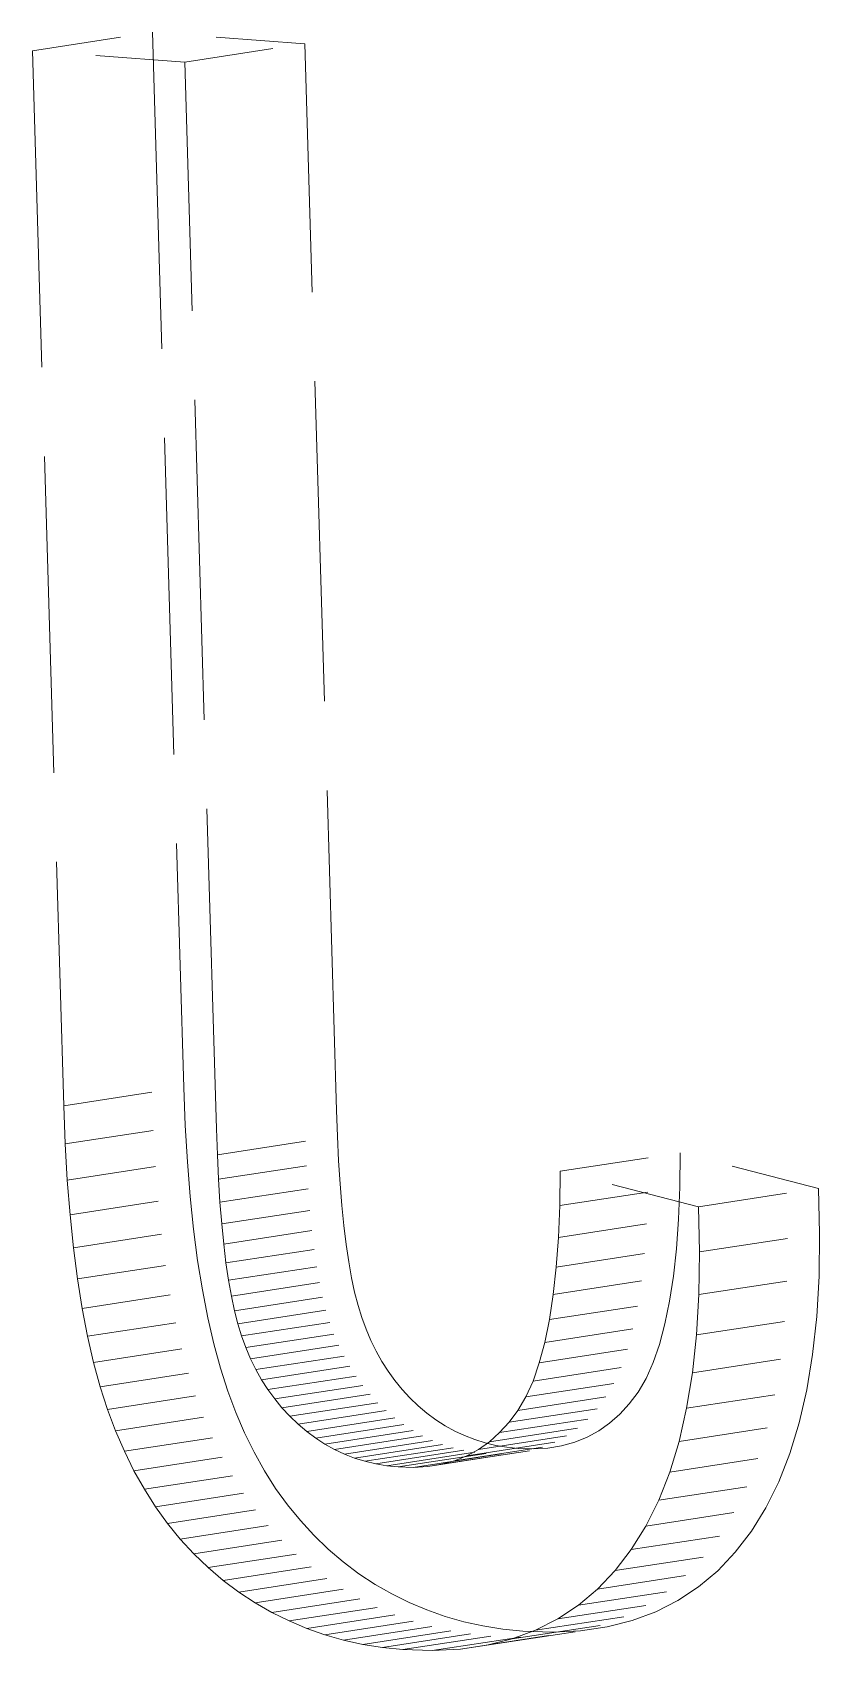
# Model space of a CAD drawing. Extents: x 23 to 417, y 3 to 294.
# Drawn here: x 355.702 to 356.585, y 118.802 to 120.618 of the extents above; entities that cross this region are included whole.
import ezdxf

# ---------------------------------------------------------------- set-up
doc = ezdxf.new("R2010")
doc.units = 0
doc.linetypes.add('DASHED', pattern=[15, 12, -3])
doc.layers.get('0').update_dxf_attribs({"lineweight": 13})

# ---------------------------------------------------------------- blocks, each defined once
blk = doc.blocks.new('BLOCK3535')
at = {"color": 7, "linetype": 'DASHED', "lineweight": 13, "ltscale": 0.006819}
for p, q in [((6.873, -23.4649), (7.1426, -23.4235)), ((7.2149, -23.4904), (7.4845, -23.449)), ((6.9431, -25.8335), (7.2127, -25.7921)), ((6.9464, -25.9189), (7.216, -25.8775)), ((7.2879, -25.9432), (7.5574, -25.9018)), ((8.0571, -25.9804), (8.3266, -25.939)), ((6.9512, -26.0004), (7.2207, -25.959)), ((7.2905, -25.9982), (7.5601, -25.9568)), ((7.2938, -26.05), (7.5634, -26.0085)), ((6.9574, -26.0781), (7.227, -26.0367)), ((8.056, -26.0573), (8.3256, -26.0159)), ((8.3672, -26.0602), (8.6368, -26.0188)), ((7.2977, -26.0985), (7.5673, -26.0571)), ((6.9651, -26.152), (7.2346, -26.1106)), ((7.3022, -26.1439), (7.5718, -26.1025)), ((8.0531, -26.129), (8.3227, -26.0876)), ((8.3697, -26.1615), (8.6393, -26.1201)), ((7.3073, -26.186), (7.5769, -26.1446)), ((8.0483, -26.1956), (8.3179, -26.1542)), ((6.9742, -26.2221), (7.2437, -26.1807)), ((7.3131, -26.225), (7.5827, -26.1836)), ((7.3194, -26.2608), (7.589, -26.2194)), ((8.0416, -26.2571), (8.3112, -26.2156)), ((8.3683, -26.2573), (8.6379, -26.2159)), ((6.9847, -26.2883), (7.2543, -26.2469)), ((7.3264, -26.2934), (7.5959, -26.252)), ((7.3339, -26.3228), (7.6035, -26.2814)), ((8.0331, -26.3133), (8.3027, -26.2719)), ((6.9968, -26.3507), (7.2663, -26.3093)), ((7.3423, -26.35), (7.6119, -26.3086)), ((7.3519, -26.3763), (7.6215, -26.3348)), ((8.0227, -26.3645), (8.2922, -26.323)), ((8.3631, -26.3478), (8.6326, -26.3064)), ((7.0102, -26.4094), (7.2798, -26.3679)), ((7.3626, -26.4014), (7.6321, -26.36)), ((8.0103, -26.4104), (8.2799, -26.369)), ((7.3744, -26.4255), (7.644, -26.3841)), ((7.3873, -26.4486), (7.6569, -26.4072)), ((7.9962, -26.4513), (8.2657, -26.4098)), ((8.3539, -26.4329), (8.6235, -26.3914)), ((7.0252, -26.4641), (7.2947, -26.4227)), ((7.4014, -26.4706), (7.671, -26.4292)), ((7.9801, -26.4869), (8.2497, -26.4455)), ((7.0415, -26.5151), (7.3111, -26.4737)), ((7.4166, -26.4916), (7.6862, -26.4502)), ((7.4329, -26.5115), (7.7025, -26.4701)), ((7.9622, -26.5174), (8.2318, -26.476)), ((8.3408, -26.5125), (8.6104, -26.4711)), ((7.4504, -26.5303), (7.7199, -26.4889)), ((7.469, -26.5481), (7.7385, -26.5067)), ((7.9425, -26.5438), (8.2121, -26.5024)), ((7.0595, -26.5631), (7.3291, -26.5217)), ((7.4884, -26.5646), (7.758, -26.5232)), ((7.5086, -26.5796), (7.7781, -26.5382)), ((7.5294, -26.593), (7.7989, -26.5516)), ((7.8984, -26.5875), (8.168, -26.5461)), ((7.9212, -26.5672), (8.1908, -26.5258)), ((8.3238, -26.5867), (8.5934, -26.5453)), ((7.0793, -26.609), (7.3489, -26.5675)), ((7.5508, -26.6049), (7.8204, -26.5635)), ((7.5729, -26.6153), (7.8425, -26.5739)), ((7.5957, -26.6241), (7.8653, -26.5827)), ((7.6191, -26.6314), (7.8887, -26.59)), ((7.8201, -26.6301), (8.0897, -26.5886)), ((7.8478, -26.6189), (8.1174, -26.5775)), ((7.8739, -26.6047), (8.1435, -26.5633)), ((7.1008, -26.6527), (7.3704, -26.6113)), ((7.6432, -26.6372), (7.9128, -26.5958)), ((7.668, -26.6414), (7.9375, -26.6)), ((7.6934, -26.6441), (7.9629, -26.6027)), ((7.7275, -26.6452), (7.997, -26.6037)), ((7.76, -26.6432), (8.0295, -26.6018)), ((7.7908, -26.6381), (8.0604, -26.5967)), ((8.3029, -26.6556), (8.5725, -26.6142)), ((7.1241, -26.6942), (7.3936, -26.6528)), ((7.1491, -26.7337), (7.4187, -26.6923)), ((8.2781, -26.719), (8.5477, -26.6776)), ((7.1759, -26.771), (7.4455, -26.7296)), ((8.2494, -26.7771), (8.5189, -26.7357)), ((7.2045, -26.8061), (7.4741, -26.7647)), ((7.2349, -26.8391), (7.5044, -26.7977)), ((8.2167, -26.8297), (8.4863, -26.7883)), ((7.267, -26.87), (7.5365, -26.8286)), ((8.1805, -26.8769), (8.4501, -26.8355)), ((7.3008, -26.8988), (7.5704, -26.8573)), ((8.1409, -26.9186), (8.4105, -26.8772)), ((7.3362, -26.9252), (7.6057, -26.8838)), ((7.3726, -26.9492), (7.6422, -26.9078)), ((8.098, -26.9548), (8.3676, -26.9134)), ((7.4101, -26.9708), (7.6797, -26.9294)), ((7.4487, -26.99), (7.7183, -26.9486)), ((8.0517, -26.9855), (8.3213, -26.9441)), ((7.4885, -27.0068), (7.758, -26.9653)), ((7.5293, -27.0211), (7.7989, -26.9797)), ((7.5713, -27.033), (7.8408, -26.9916)), ((7.9491, -27.0304), (8.2187, -26.989)), ((8.0021, -27.0107), (8.2716, -26.9693)), ((7.6143, -27.0425), (7.8839, -27.0011)), ((7.6585, -27.0495), (7.9281, -27.0081)), ((7.7038, -27.0541), (7.9733, -27.0127)), ((7.7701, -27.0565), (8.0397, -27.015)), ((7.8331, -27.0533), (8.1027, -27.0119)), ((7.8928, -27.0446), (8.1624, -27.0032))]:
    blk.add_line(p, q, dxfattribs=at)
at = {"color": 7, "linetype": 'DASHED', "lineweight": 13, "ltscale": 0.008571}
for p, q in [((7.4845, -23.449), (7.1426, -23.4235)), ((7.2149, -23.4904), (6.873, -23.4649))]:
    blk.add_line(p, q, dxfattribs=at)
at = {"color": 7, "linetype": 'DASHED', "lineweight": 13, "ltscale": 0.059241}
for p, q in [((7.1426, -23.4235), (7.2127, -25.7921)), ((6.873, -23.4649), (6.9431, -25.8335))]:
    blk.add_line(p, q, dxfattribs=at)
at = {"color": 7, "linetype": 'DASHED', "lineweight": 13, "ltscale": 0.059894}
for p, q in [((7.5554, -25.8437), (7.4845, -23.449)), ((7.2858, -25.8851), (7.2149, -23.4904))]:
    blk.add_line(p, q, dxfattribs=at)
at = {"color": 7, "linetype": 'DASHED', "lineweight": 13, "ltscale": 0.002135}
for p, q in [((7.2127, -25.7921), (7.216, -25.8775)), ((6.9431, -25.8335), (6.9464, -25.9189))]:
    blk.add_line(p, q, dxfattribs=at)
at = {"color": 7, "linetype": 'DASHED', "lineweight": 13, "ltscale": 0.001455}
for p, q in [((7.5574, -25.9018), (7.5554, -25.8437)), ((7.2879, -25.9432), (7.2858, -25.8851))]:
    blk.add_line(p, q, dxfattribs=at)
at = {"color": 7, "linetype": 'DASHED', "lineweight": 13, "ltscale": 0.002042}
for p, q in [((7.216, -25.8775), (7.2207, -25.959)), ((6.9464, -25.9189), (6.9512, -26.0004))]:
    blk.add_line(p, q, dxfattribs=at)
at = {"color": 7, "linetype": 'DASHED', "lineweight": 13, "ltscale": 0.001376}
for p, q in [((7.5601, -25.9568), (7.5574, -25.9018)), ((7.2905, -25.9982), (7.2879, -25.9432))]:
    blk.add_line(p, q, dxfattribs=at)
at = {"color": 7, "linetype": 'DASHED', "lineweight": 13, "ltscale": 0.001923}
for p, q in [((8.3266, -25.939), (8.3256, -26.0159)), ((8.0571, -25.9804), (8.056, -26.0573))]:
    blk.add_line(p, q, dxfattribs=at)
at = {"color": 7, "linetype": 'DASHED', "lineweight": 13, "ltscale": 0.008006}
for p, q in [((8.6368, -26.0188), (8.3266, -25.939)), ((8.3672, -26.0602), (8.0571, -25.9804))]:
    blk.add_line(p, q, dxfattribs=at)
at = {"color": 7, "linetype": 'DASHED', "lineweight": 13, "ltscale": 0.001949}
for p, q in [((7.2207, -25.959), (7.227, -26.0367)), ((6.9512, -26.0004), (6.9574, -26.0781))]:
    blk.add_line(p, q, dxfattribs=at)
at = {"color": 7, "linetype": 'DASHED', "lineweight": 13, "ltscale": 0.001297}
for p, q in [((7.5634, -26.0085), (7.5601, -25.9568)), ((7.2938, -26.05), (7.2905, -25.9982))]:
    blk.add_line(p, q, dxfattribs=at)
at = {"color": 7, "linetype": 'DASHED', "lineweight": 13, "ltscale": 0.001218}
for p, q in [((7.5673, -26.0571), (7.5634, -26.0085)), ((7.2977, -26.0985), (7.2938, -26.05)), ((7.3489, -26.5675), (7.3704, -26.6113)), ((7.0793, -26.609), (7.1008, -26.6527))]:
    blk.add_line(p, q, dxfattribs=at)
at = {"color": 7, "linetype": 'DASHED', "lineweight": 13, "ltscale": 0.001857}
for p, q in [((7.227, -26.0367), (7.2346, -26.1106)), ((6.9574, -26.0781), (6.9651, -26.152))]:
    blk.add_line(p, q, dxfattribs=at)
at = {"color": 7, "linetype": 'DASHED', "lineweight": 13, "ltscale": 0.001795}
for p, q in [((8.3256, -26.0159), (8.3227, -26.0876)), ((8.056, -26.0573), (8.0531, -26.129))]:
    blk.add_line(p, q, dxfattribs=at)
at = {"color": 7, "linetype": 'DASHED', "lineweight": 13, "ltscale": 0.002532}
for p, q in [((8.6393, -26.1201), (8.6368, -26.0188)), ((8.3697, -26.1615), (8.3672, -26.0602))]:
    blk.add_line(p, q, dxfattribs=at)
at = {"color": 7, "linetype": 'DASHED', "lineweight": 13, "ltscale": 0.00114}
for p, q in [((7.5718, -26.1025), (7.5673, -26.0571)), ((7.3022, -26.1439), (7.2977, -26.0985))]:
    blk.add_line(p, q, dxfattribs=at)
at = {"color": 7, "linetype": 'DASHED', "lineweight": 13, "ltscale": 0.001766}
for p, q in [((7.2346, -26.1106), (7.2437, -26.1807)), ((6.9651, -26.152), (6.9742, -26.2221))]:
    blk.add_line(p, q, dxfattribs=at)
at = {"color": 7, "linetype": 'DASHED', "lineweight": 13, "ltscale": 0.001062}
for p, q in [((7.5769, -26.1446), (7.5718, -26.1025)), ((7.3073, -26.186), (7.3022, -26.1439))]:
    blk.add_line(p, q, dxfattribs=at)
at = {"color": 7, "linetype": 'DASHED', "lineweight": 13, "ltscale": 0.001669}
for p, q in [((8.3227, -26.0876), (8.3179, -26.1542)), ((8.0531, -26.129), (8.0483, -26.1956))]:
    blk.add_line(p, q, dxfattribs=at)
at = {"color": 7, "linetype": 'DASHED', "lineweight": 13, "ltscale": 0.002397}
for p, q in [((8.6379, -26.2159), (8.6393, -26.1201)), ((8.3683, -26.2573), (8.3697, -26.1615))]:
    blk.add_line(p, q, dxfattribs=at)
at = {"color": 7, "linetype": 'DASHED', "lineweight": 13, "ltscale": 0.000985043}
for p, q in [((7.5827, -26.1836), (7.5769, -26.1446)), ((7.3131, -26.225), (7.3073, -26.186))]:
    blk.add_line(p, q, dxfattribs=at)
at = {"color": 7, "linetype": 'DASHED', "lineweight": 13, "ltscale": 0.001545}
for p, q in [((8.3179, -26.1542), (8.3112, -26.2156)), ((8.0483, -26.1956), (8.0416, -26.2571))]:
    blk.add_line(p, q, dxfattribs=at)
at = {"color": 7, "linetype": 'DASHED', "lineweight": 13, "ltscale": 0.001677}
for p, q in [((7.2437, -26.1807), (7.2543, -26.2469)), ((6.9742, -26.2221), (6.9847, -26.2883))]:
    blk.add_line(p, q, dxfattribs=at)
at = {"color": 7, "linetype": 'DASHED', "lineweight": 13, "ltscale": 0.000908339}
for p, q in [((7.589, -26.2194), (7.5827, -26.1836)), ((7.3194, -26.2608), (7.3131, -26.225))]:
    blk.add_line(p, q, dxfattribs=at)
at = {"color": 7, "linetype": 'DASHED', "lineweight": 13, "ltscale": 0.000832965}
for p, q in [((7.5959, -26.252), (7.589, -26.2194)), ((7.3264, -26.2934), (7.3194, -26.2608))]:
    blk.add_line(p, q, dxfattribs=at)
at = {"color": 7, "linetype": 'DASHED', "lineweight": 13, "ltscale": 0.001423}
for p, q in [((8.3112, -26.2156), (8.3027, -26.2719)), ((8.0416, -26.2571), (8.0331, -26.3133))]:
    blk.add_line(p, q, dxfattribs=at)
at = {"color": 7, "linetype": 'DASHED', "lineweight": 13, "ltscale": 0.002265}
for p, q in [((8.6326, -26.3064), (8.6379, -26.2159)), ((8.3631, -26.3478), (8.3683, -26.2573))]:
    blk.add_line(p, q, dxfattribs=at)
at = {"color": 7, "linetype": 'DASHED', "lineweight": 13, "ltscale": 0.00159}
for p, q in [((7.2543, -26.2469), (7.2663, -26.3093)), ((6.9847, -26.2883), (6.9968, -26.3507))]:
    blk.add_line(p, q, dxfattribs=at)
at = {"color": 7, "linetype": 'DASHED', "lineweight": 13, "ltscale": 0.00075881}
for p, q in [((7.6035, -26.2814), (7.5959, -26.252)), ((7.3339, -26.3228), (7.3264, -26.2934))]:
    blk.add_line(p, q, dxfattribs=at)
at = {"color": 7, "linetype": 'DASHED', "lineweight": 13, "ltscale": 0.000713191}
for p, q in [((7.6119, -26.3086), (7.6035, -26.2814)), ((7.3423, -26.35), (7.3339, -26.3228))]:
    blk.add_line(p, q, dxfattribs=at)
at = {"color": 7, "linetype": 'DASHED', "lineweight": 13, "ltscale": 0.001304}
for p, q in [((8.3027, -26.2719), (8.2922, -26.323)), ((8.0331, -26.3133), (8.0227, -26.3645))]:
    blk.add_line(p, q, dxfattribs=at)
at = {"color": 7, "linetype": 'DASHED', "lineweight": 13, "ltscale": 0.001504}
for p, q in [((7.2663, -26.3093), (7.2798, -26.3679)), ((6.9968, -26.3507), (7.0102, -26.4094))]:
    blk.add_line(p, q, dxfattribs=at)
at = {"color": 7, "linetype": 'DASHED', "lineweight": 13, "ltscale": 0.000697513}
for p, q in [((7.6215, -26.3348), (7.6119, -26.3086)), ((7.3519, -26.3763), (7.3423, -26.35))]:
    blk.add_line(p, q, dxfattribs=at)
at = {"color": 7, "linetype": 'DASHED', "lineweight": 13, "ltscale": 0.00068355}
for p, q in [((7.6321, -26.36), (7.6215, -26.3348)), ((7.3626, -26.4014), (7.3519, -26.3763))]:
    blk.add_line(p, q, dxfattribs=at)
at = {"color": 7, "linetype": 'DASHED', "lineweight": 13, "ltscale": 0.00119}
for p, q in [((8.2922, -26.323), (8.2799, -26.369)), ((8.0227, -26.3645), (8.0103, -26.4104))]:
    blk.add_line(p, q, dxfattribs=at)
at = {"color": 7, "linetype": 'DASHED', "lineweight": 13, "ltscale": 0.002139}
for p, q in [((8.6235, -26.3914), (8.6326, -26.3064)), ((8.3539, -26.4329), (8.3631, -26.3478))]:
    blk.add_line(p, q, dxfattribs=at)
at = {"color": 7, "linetype": 'DASHED', "lineweight": 13, "ltscale": 0.00142}
for p, q in [((7.2798, -26.3679), (7.2947, -26.4227)), ((7.0102, -26.4094), (7.0252, -26.4641))]:
    blk.add_line(p, q, dxfattribs=at)
at = {"color": 7, "linetype": 'DASHED', "lineweight": 13, "ltscale": 0.000671136}
for p, q in [((7.644, -26.3841), (7.6321, -26.36)), ((7.3744, -26.4255), (7.3626, -26.4014))]:
    blk.add_line(p, q, dxfattribs=at)
at = {"color": 7, "linetype": 'DASHED', "lineweight": 13, "ltscale": 0.00108}
for p, q in [((8.2799, -26.369), (8.2657, -26.4098)), ((8.0103, -26.4104), (7.9962, -26.4513))]:
    blk.add_line(p, q, dxfattribs=at)
at = {"color": 7, "linetype": 'DASHED', "lineweight": 13, "ltscale": 0.000660839}
for p, q in [((7.6569, -26.4072), (7.644, -26.3841)), ((7.3873, -26.4486), (7.3744, -26.4255))]:
    blk.add_line(p, q, dxfattribs=at)
at = {"color": 7, "linetype": 'DASHED', "lineweight": 13, "ltscale": 0.000653294}
for p, q in [((7.671, -26.4292), (7.6569, -26.4072)), ((7.4014, -26.4706), (7.3873, -26.4486))]:
    blk.add_line(p, q, dxfattribs=at)
at = {"color": 7, "linetype": 'DASHED', "lineweight": 13, "ltscale": 0.000977817}
for p, q in [((8.2657, -26.4098), (8.2497, -26.4455)), ((7.9962, -26.4513), (7.9801, -26.4869))]:
    blk.add_line(p, q, dxfattribs=at)
at = {"color": 7, "linetype": 'DASHED', "lineweight": 13, "ltscale": 0.002018}
for p, q in [((8.6104, -26.4711), (8.6235, -26.3914)), ((8.3408, -26.5125), (8.3539, -26.4329))]:
    blk.add_line(p, q, dxfattribs=at)
at = {"color": 7, "linetype": 'DASHED', "lineweight": 13, "ltscale": 0.001339}
for p, q in [((7.2947, -26.4227), (7.3111, -26.4737)), ((7.0252, -26.4641), (7.0415, -26.5151))]:
    blk.add_line(p, q, dxfattribs=at)
at = {"color": 7, "linetype": 'DASHED', "lineweight": 13, "ltscale": 0.00064713}
for p, q in [((7.6862, -26.4502), (7.671, -26.4292)), ((7.4166, -26.4916), (7.4014, -26.4706))]:
    blk.add_line(p, q, dxfattribs=at)
at = {"color": 7, "linetype": 'DASHED', "lineweight": 13, "ltscale": 0.000884709}
for p, q in [((8.2497, -26.4455), (8.2318, -26.476)), ((7.9801, -26.4869), (7.9622, -26.5174))]:
    blk.add_line(p, q, dxfattribs=at)
at = {"color": 7, "linetype": 'DASHED', "lineweight": 13, "ltscale": 0.001281}
for p, q in [((7.3111, -26.4737), (7.3291, -26.5217)), ((7.0415, -26.5151), (7.0595, -26.5631))]:
    blk.add_line(p, q, dxfattribs=at)
at = {"color": 7, "linetype": 'DASHED', "lineweight": 13, "ltscale": 0.000643549}
for p, q in [((7.7025, -26.4701), (7.6862, -26.4502)), ((7.4329, -26.5115), (7.4166, -26.4916))]:
    blk.add_line(p, q, dxfattribs=at)
at = {"color": 7, "linetype": 'DASHED', "lineweight": 13, "ltscale": 0.000642474}
for p, q in [((7.7199, -26.4889), (7.7025, -26.4701)), ((7.4504, -26.5303), (7.4329, -26.5115))]:
    blk.add_line(p, q, dxfattribs=at)
at = {"color": 7, "linetype": 'DASHED', "lineweight": 13, "ltscale": 0.00082299}
for p, q in [((8.2318, -26.476), (8.2121, -26.5024)), ((7.9622, -26.5174), (7.9425, -26.5438))]:
    blk.add_line(p, q, dxfattribs=at)
at = {"color": 7, "linetype": 'DASHED', "lineweight": 13, "ltscale": 0.001904}
for p, q in [((8.5934, -26.5453), (8.6104, -26.4711)), ((8.3238, -26.5867), (8.3408, -26.5125))]:
    blk.add_line(p, q, dxfattribs=at)
at = {"color": 7, "linetype": 'DASHED', "lineweight": 13, "ltscale": 0.000643496}
for p, q in [((7.7385, -26.5067), (7.7199, -26.4889)), ((7.469, -26.5481), (7.4504, -26.5303))]:
    blk.add_line(p, q, dxfattribs=at)
at = {"color": 7, "linetype": 'DASHED', "lineweight": 13, "ltscale": 0.000638444}
for p, q in [((7.758, -26.5232), (7.7385, -26.5067)), ((7.4884, -26.5646), (7.469, -26.5481))]:
    blk.add_line(p, q, dxfattribs=at)
at = {"color": 7, "linetype": 'DASHED', "lineweight": 13, "ltscale": 0.000789783}
for p, q in [((8.2121, -26.5024), (8.1908, -26.5258)), ((7.9425, -26.5438), (7.9212, -26.5672))]:
    blk.add_line(p, q, dxfattribs=at)
at = {"color": 7, "linetype": 'DASHED', "lineweight": 13, "ltscale": 0.001248}
for p, q in [((7.3291, -26.5217), (7.3489, -26.5675)), ((7.0595, -26.5631), (7.0793, -26.609))]:
    blk.add_line(p, q, dxfattribs=at)
at = {"color": 7, "linetype": 'DASHED', "lineweight": 13, "ltscale": 0.000627261}
for p, q in [((7.7781, -26.5382), (7.758, -26.5232)), ((7.5086, -26.5796), (7.4884, -26.5646))]:
    blk.add_line(p, q, dxfattribs=at)
at = {"color": 7, "linetype": 'DASHED', "lineweight": 13, "ltscale": 0.000618946}
for p, q in [((7.7989, -26.5516), (7.7781, -26.5382)), ((7.5294, -26.593), (7.5086, -26.5796))]:
    blk.add_line(p, q, dxfattribs=at)
at = {"color": 7, "linetype": 'DASHED', "lineweight": 13, "ltscale": 0.000613395}
for p, q in [((7.8204, -26.5635), (7.7989, -26.5516)), ((7.5508, -26.6049), (7.5294, -26.593))]:
    blk.add_line(p, q, dxfattribs=at)
at = {"color": 7, "linetype": 'DASHED', "lineweight": 13, "ltscale": 0.000748679}
for p, q in [((8.168, -26.5461), (8.1435, -26.5633)), ((7.8984, -26.5875), (7.8739, -26.6047))]:
    blk.add_line(p, q, dxfattribs=at)
at = {"color": 7, "linetype": 'DASHED', "lineweight": 13, "ltscale": 0.000764384}
for p, q in [((8.1908, -26.5258), (8.168, -26.5461)), ((7.9212, -26.5672), (7.8984, -26.5875))]:
    blk.add_line(p, q, dxfattribs=at)
at = {"color": 7, "linetype": 'DASHED', "lineweight": 13, "ltscale": 0.001799}
for p, q in [((8.5725, -26.6142), (8.5934, -26.5453)), ((8.3029, -26.6556), (8.3238, -26.5867))]:
    blk.add_line(p, q, dxfattribs=at)
at = {"color": 7, "linetype": 'DASHED', "lineweight": 13, "ltscale": 0.000610554}
for p, q in [((7.8425, -26.5739), (7.8204, -26.5635)), ((7.5729, -26.6153), (7.5508, -26.6049))]:
    blk.add_line(p, q, dxfattribs=at)
at = {"color": 7, "linetype": 'DASHED', "lineweight": 13, "ltscale": 0.000610651}
for p, q in [((7.8653, -26.5827), (7.8425, -26.5739)), ((7.5957, -26.6241), (7.5729, -26.6153))]:
    blk.add_line(p, q, dxfattribs=at)
at = {"color": 7, "linetype": 'DASHED', "lineweight": 13, "ltscale": 0.000613341}
for p, q in [((7.8887, -26.59), (7.8653, -26.5827)), ((7.6191, -26.6314), (7.5957, -26.6241))]:
    blk.add_line(p, q, dxfattribs=at)
at = {"color": 7, "linetype": 'DASHED', "lineweight": 13, "ltscale": 0.000619139}
for p, q in [((7.9128, -26.5958), (7.8887, -26.59)), ((7.6432, -26.6372), (7.6191, -26.6314))]:
    blk.add_line(p, q, dxfattribs=at)
at = {"color": 7, "linetype": 'DASHED', "lineweight": 13, "ltscale": 0.000759527}
for p, q in [((8.0897, -26.5886), (8.0604, -26.5967)), ((7.8201, -26.6301), (7.7908, -26.6381))]:
    blk.add_line(p, q, dxfattribs=at)
at = {"color": 7, "linetype": 'DASHED', "lineweight": 13, "ltscale": 0.000745889}
for p, q in [((8.1174, -26.5775), (8.0897, -26.5886)), ((7.8478, -26.6189), (7.8201, -26.6301))]:
    blk.add_line(p, q, dxfattribs=at)
at = {"color": 7, "linetype": 'DASHED', "lineweight": 13, "ltscale": 0.000742323}
for p, q in [((8.1435, -26.5633), (8.1174, -26.5775)), ((7.8739, -26.6047), (7.8478, -26.6189))]:
    blk.add_line(p, q, dxfattribs=at)
at = {"color": 7, "linetype": 'DASHED', "lineweight": 13, "ltscale": 0.001191}
for p, q in [((7.3704, -26.6113), (7.3936, -26.6528)), ((7.1008, -26.6527), (7.1241, -26.6942))]:
    blk.add_line(p, q, dxfattribs=at)
at = {"color": 7, "linetype": 'DASHED', "lineweight": 13, "ltscale": 0.000627387}
for p, q in [((7.9375, -26.6), (7.9128, -26.5958)), ((7.668, -26.6414), (7.6432, -26.6372))]:
    blk.add_line(p, q, dxfattribs=at)
at = {"color": 7, "linetype": 'DASHED', "lineweight": 13, "ltscale": 0.000638543}
for p, q in [((7.9629, -26.6027), (7.9375, -26.6)), ((7.6934, -26.6441), (7.668, -26.6414))]:
    blk.add_line(p, q, dxfattribs=at)
at = {"color": 7, "linetype": 'DASHED', "lineweight": 13, "ltscale": 0.000852855}
for p, q in [((7.997, -26.6037), (7.9629, -26.6027)), ((7.7275, -26.6452), (7.6934, -26.6441))]:
    blk.add_line(p, q, dxfattribs=at)
at = {"color": 7, "linetype": 'DASHED', "lineweight": 13, "ltscale": 0.000813766}
for p, q in [((8.0295, -26.6018), (7.997, -26.6037)), ((7.76, -26.6432), (7.7275, -26.6452))]:
    blk.add_line(p, q, dxfattribs=at)
at = {"color": 7, "linetype": 'DASHED', "lineweight": 13, "ltscale": 0.000782525}
for p, q in [((8.0604, -26.5967), (8.0295, -26.6018)), ((7.7908, -26.6381), (7.76, -26.6432))]:
    blk.add_line(p, q, dxfattribs=at)
at = {"color": 7, "linetype": 'DASHED', "lineweight": 13, "ltscale": 0.001703}
for p, q in [((8.5477, -26.6776), (8.5725, -26.6142)), ((8.2781, -26.719), (8.3029, -26.6556))]:
    blk.add_line(p, q, dxfattribs=at)
at = {"color": 7, "linetype": 'DASHED', "lineweight": 13, "ltscale": 0.001168}
for p, q in [((7.3936, -26.6528), (7.4187, -26.6923)), ((7.1241, -26.6942), (7.1491, -26.7337))]:
    blk.add_line(p, q, dxfattribs=at)
at = {"color": 7, "linetype": 'DASHED', "lineweight": 13, "ltscale": 0.001148}
for p, q in [((7.4187, -26.6923), (7.4455, -26.7296)), ((7.1491, -26.7337), (7.1759, -26.771))]:
    blk.add_line(p, q, dxfattribs=at)
at = {"color": 7, "linetype": 'DASHED', "lineweight": 13, "ltscale": 0.001619}
for p, q in [((8.5189, -26.7357), (8.5477, -26.6776)), ((8.2494, -26.7771), (8.2781, -26.719))]:
    blk.add_line(p, q, dxfattribs=at)
at = {"color": 7, "linetype": 'DASHED', "lineweight": 13, "ltscale": 0.001133}
for p, q in [((7.4455, -26.7296), (7.4741, -26.7647)), ((7.1759, -26.771), (7.2045, -26.8061))]:
    blk.add_line(p, q, dxfattribs=at)
at = {"color": 7, "linetype": 'DASHED', "lineweight": 13, "ltscale": 0.001548}
for p, q in [((8.4863, -26.7883), (8.5189, -26.7357)), ((8.2167, -26.8297), (8.2494, -26.7771))]:
    blk.add_line(p, q, dxfattribs=at)
at = {"color": 7, "linetype": 'DASHED', "lineweight": 13, "ltscale": 0.001121}
for p, q in [((7.4741, -26.7647), (7.5044, -26.7977)), ((7.2045, -26.8061), (7.2349, -26.8391))]:
    blk.add_line(p, q, dxfattribs=at)
at = {"color": 7, "linetype": 'DASHED', "lineweight": 13, "ltscale": 0.001113}
for p, q in [((7.5044, -26.7977), (7.5365, -26.8286)), ((7.2349, -26.8391), (7.267, -26.87))]:
    blk.add_line(p, q, dxfattribs=at)
at = {"color": 7, "linetype": 'DASHED', "lineweight": 13, "ltscale": 0.001488}
for p, q in [((8.4501, -26.8355), (8.4863, -26.7883)), ((8.1805, -26.8769), (8.2167, -26.8297))]:
    blk.add_line(p, q, dxfattribs=at)
at = {"color": 7, "linetype": 'DASHED', "lineweight": 13, "ltscale": 0.001111}
for p, q in [((7.5365, -26.8286), (7.5704, -26.8573)), ((7.267, -26.87), (7.3008, -26.8988))]:
    blk.add_line(p, q, dxfattribs=at)
at = {"color": 7, "linetype": 'DASHED', "lineweight": 13, "ltscale": 0.001437}
for p, q in [((8.4105, -26.8772), (8.4501, -26.8355)), ((8.1409, -26.9186), (8.1805, -26.8769))]:
    blk.add_line(p, q, dxfattribs=at)
at = {"color": 7, "linetype": 'DASHED', "lineweight": 13, "ltscale": 0.001103}
for p, q in [((7.5704, -26.8573), (7.6057, -26.8838)), ((7.3008, -26.8988), (7.3362, -26.9252))]:
    blk.add_line(p, q, dxfattribs=at)
at = {"color": 7, "linetype": 'DASHED', "lineweight": 13, "ltscale": 0.001404}
for p, q in [((8.3676, -26.9134), (8.4105, -26.8772)), ((8.098, -26.9548), (8.1409, -26.9186))]:
    blk.add_line(p, q, dxfattribs=at)
at = {"color": 7, "linetype": 'DASHED', "lineweight": 13, "ltscale": 0.001091}
for p, q in [((7.6057, -26.8838), (7.6422, -26.9078)), ((7.3362, -26.9252), (7.3726, -26.9492))]:
    blk.add_line(p, q, dxfattribs=at)
at = {"color": 7, "linetype": 'DASHED', "lineweight": 13, "ltscale": 0.001083}
for p, q in [((7.6422, -26.9078), (7.6797, -26.9294)), ((7.3726, -26.9492), (7.4101, -26.9708))]:
    blk.add_line(p, q, dxfattribs=at)
at = {"color": 7, "linetype": 'DASHED', "lineweight": 13, "ltscale": 0.001388}
for p, q in [((8.3213, -26.9441), (8.3676, -26.9134)), ((8.0517, -26.9855), (8.098, -26.9548))]:
    blk.add_line(p, q, dxfattribs=at)
at = {"color": 7, "linetype": 'DASHED', "lineweight": 13, "ltscale": 0.001078}
for p, q in [((7.6797, -26.9294), (7.7183, -26.9486)), ((7.7183, -26.9486), (7.758, -26.9653)), ((7.4101, -26.9708), (7.4487, -26.99)), ((7.4487, -26.99), (7.4885, -27.0068))]:
    blk.add_line(p, q, dxfattribs=at)
at = {"color": 7, "linetype": 'DASHED', "lineweight": 13, "ltscale": 0.001391}
for p, q in [((8.2716, -26.9693), (8.3213, -26.9441)), ((8.0021, -27.0107), (8.0517, -26.9855))]:
    blk.add_line(p, q, dxfattribs=at)
at = {"color": 7, "linetype": 'DASHED', "lineweight": 13, "ltscale": 0.001082}
for p, q in [((7.758, -26.9653), (7.7989, -26.9797)), ((7.4885, -27.0068), (7.5293, -27.0211))]:
    blk.add_line(p, q, dxfattribs=at)
at = {"color": 7, "linetype": 'DASHED', "lineweight": 13, "ltscale": 0.00109}
for p, q in [((7.7989, -26.9797), (7.8408, -26.9916)), ((7.5293, -27.0211), (7.5713, -27.033))]:
    blk.add_line(p, q, dxfattribs=at)
at = {"color": 7, "linetype": 'DASHED', "lineweight": 13, "ltscale": 0.001102}
for p, q in [((7.8408, -26.9916), (7.8839, -27.0011)), ((7.5713, -27.033), (7.6143, -27.0425))]:
    blk.add_line(p, q, dxfattribs=at)
at = {"color": 7, "linetype": 'DASHED', "lineweight": 13, "ltscale": 0.001452}
for p, q in [((8.1624, -27.0032), (8.2187, -26.989)), ((7.8928, -27.0446), (7.9491, -27.0304))]:
    blk.add_line(p, q, dxfattribs=at)
at = {"color": 7, "linetype": 'DASHED', "lineweight": 13, "ltscale": 0.001413}
for p, q in [((8.2187, -26.989), (8.2716, -26.9693)), ((7.9491, -27.0304), (8.0021, -27.0107))]:
    blk.add_line(p, q, dxfattribs=at)
at = {"color": 7, "linetype": 'DASHED', "lineweight": 13, "ltscale": 0.001118}
for p, q in [((7.8839, -27.0011), (7.9281, -27.0081)), ((7.6143, -27.0425), (7.6585, -27.0495))]:
    blk.add_line(p, q, dxfattribs=at)
at = {"color": 7, "linetype": 'DASHED', "lineweight": 13, "ltscale": 0.001138}
for p, q in [((7.9281, -27.0081), (7.9733, -27.0127)), ((7.6585, -27.0495), (7.7038, -27.0541))]:
    blk.add_line(p, q, dxfattribs=at)
at = {"color": 7, "linetype": 'DASHED', "lineweight": 13, "ltscale": 0.00166}
for p, q in [((7.9733, -27.0127), (8.0397, -27.015)), ((7.7038, -27.0541), (7.7701, -27.0565))]:
    blk.add_line(p, q, dxfattribs=at)
at = {"color": 7, "linetype": 'DASHED', "lineweight": 13, "ltscale": 0.001577}
for p, q in [((8.0397, -27.015), (8.1027, -27.0119)), ((7.7701, -27.0565), (7.8331, -27.0533))]:
    blk.add_line(p, q, dxfattribs=at)
at = {"color": 7, "linetype": 'DASHED', "lineweight": 13, "ltscale": 0.001507}
for p, q in [((8.1027, -27.0119), (8.1624, -27.0032)), ((7.8331, -27.0533), (7.8928, -27.0446))]:
    blk.add_line(p, q, dxfattribs=at)

msp = doc.modelspace()

# ---------------------------------------------------------------- block references
at = {"lineweight": 0, "xscale": 0.5, "yscale": 0.5, "zscale": 0.5}
msp.add_blockref('BLOCK3535', (352.2652, 132.3303), dxfattribs=at)

doc.saveas('drawing.dxf')
